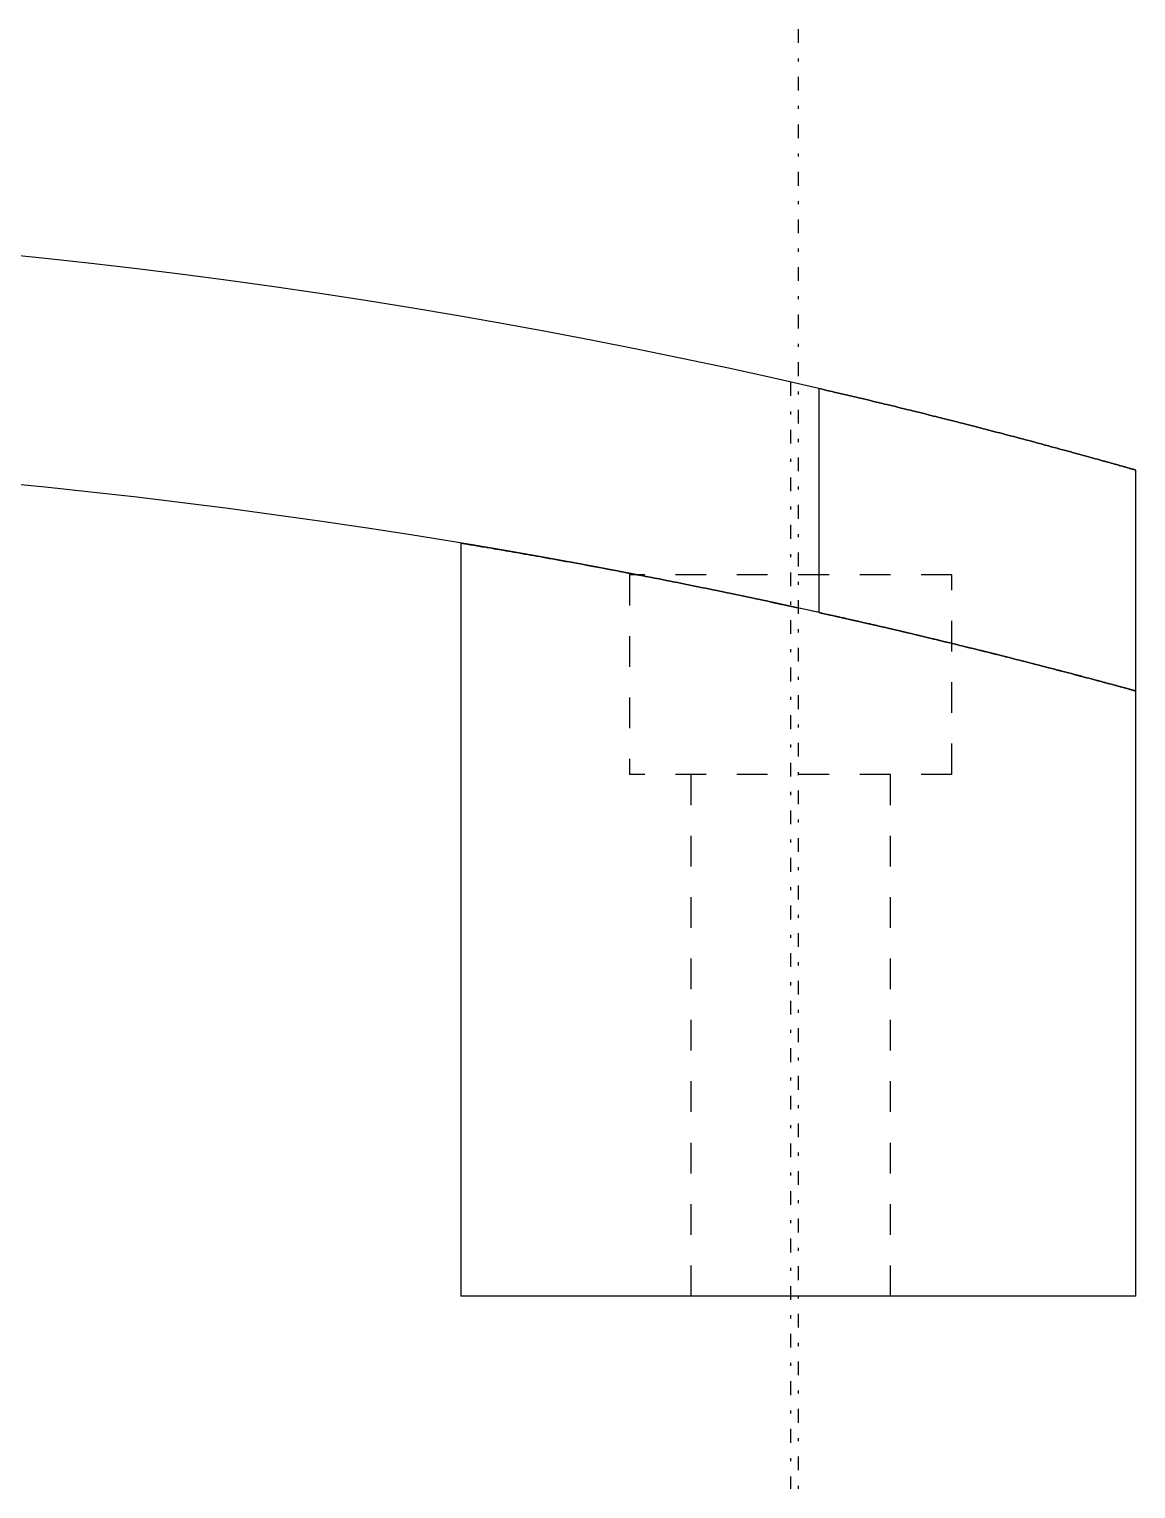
# Model space of a CAD drawing. Header units: millimetres. Extents: x 24815 to 36799, y -9299 to 5469.
# Drawn here: x 28559.57 to 28595.64, y 3378.83 to 3426.38 of the extents above; entities that cross this region are included whole.
import ezdxf

# ---------------------------------------------------------------- set-up
doc = ezdxf.new("R2010")
doc.units = ezdxf.units.MM
doc.linetypes.add('GESTRICHELT', pattern=[2, 1, -1])
doc.linetypes.add('MITTE', pattern=[1.5, 0.45, -0.5, 0.05, -0.5])

msp = doc.modelspace()

# ---------------------------------------------------------------- linework, layer by layer
at = {"color": 3, "linetype": 'MITTE'}
for p, q in [((28584.644, 3426.383), (28584.644, 3378.831)), ((28584.394, 3414.883), (28584.394, 3378.831))]:
    msp.add_line(p, q, dxfattribs=at)
at = {"color": 7, "linetype": 'Continuous'}
for p, q in [((28585.318, 3407.379), (28585.318, 3414.677)), ((28595.644, 3385.107), (28595.644, 3412.019)), ((28573.644, 3409.641), (28573.644, 3385.107)), ((28595.644, 3385.107), (28573.644, 3385.107))]:
    msp.add_line(p, q, dxfattribs=at)
at = {"color": 2, "linetype": 'GESTRICHELT'}
for p, q in [((28579.144, 3408.607), (28579.144, 3402.107)), ((28589.644, 3408.607), (28579.144, 3408.607)), ((28589.644, 3402.107), (28589.644, 3408.607)), ((28589.644, 3402.107), (28579.144, 3402.107)), ((28581.144, 3402.107), (28581.144, 3385.107)), ((28587.644, 3385.107), (28587.644, 3402.107)), ((28587.644, 3385.107), (28581.144, 3385.107))]:
    msp.add_line(p, q, dxfattribs=at)
for points in [[(28585.318, 3414.677), (28585.389, 3414.661), (28585.53, 3414.628), (28585.672, 3414.595), (28585.743, 3414.578), (28585.815, 3414.562), (28585.957, 3414.528), (28586.1, 3414.495), (28586.243, 3414.461), (28586.386, 3414.428), (28586.528, 3414.394), (28586.6, 3414.377), (28586.671, 3414.36), (28586.814, 3414.326), (28586.957, 3414.292), (28587.099, 3414.258), (28587.242, 3414.224), (28587.384, 3414.189), (28587.455, 3414.172), (28587.526, 3414.155), (28587.667, 3414.121), (28587.808, 3414.086), (28587.879, 3414.069), (28587.949, 3414.052), (28588.089, 3414.018), (28588.229, 3413.984), (28588.298, 3413.966), (28588.368, 3413.949), (28588.506, 3413.915), (28588.644, 3413.881), (28588.782, 3413.847), (28588.918, 3413.813), (28589.054, 3413.779), (28589.121, 3413.762), (28589.189, 3413.745), (28589.323, 3413.712), (28589.456, 3413.678), (28589.588, 3413.645), (28589.72, 3413.611), (28589.85, 3413.578), (28589.915, 3413.562), (28589.98, 3413.545), (28590.108, 3413.513), (28590.235, 3413.48), (28590.362, 3413.448), (28590.487, 3413.416), (28590.611, 3413.384), (28590.672, 3413.368), (28590.733, 3413.352), (28590.854, 3413.321), (28590.975, 3413.289), (28591.093, 3413.259), (28591.211, 3413.228), (28591.327, 3413.198), (28591.384, 3413.183), (28591.441, 3413.168), (28591.554, 3413.138), (28591.666, 3413.108), (28591.776, 3413.079), (28591.885, 3413.051), (28591.992, 3413.022), (28592.045, 3413.008), (28592.098, 3412.994), (28592.202, 3412.967), (28592.304, 3412.939), (28592.355, 3412.926), (28592.405, 3412.912), (28592.504, 3412.886), (28592.602, 3412.86), (28592.65, 3412.847), (28592.699, 3412.833), (28592.795, 3412.808), (28592.89, 3412.782), (28592.985, 3412.756), (28593.078, 3412.731), (28593.17, 3412.706), (28593.216, 3412.694), (28593.261, 3412.681), (28593.351, 3412.657), (28593.44, 3412.633), (28593.528, 3412.609), (28593.614, 3412.585), (28593.698, 3412.562), (28593.74, 3412.551), (28593.782, 3412.539), (28593.864, 3412.517), (28593.944, 3412.495), (28594.023, 3412.473), (28594.1, 3412.451), (28594.176, 3412.43), (28594.214, 3412.42), (28594.25, 3412.41), (28594.323, 3412.39), (28594.394, 3412.37), (28594.463, 3412.351), (28594.53, 3412.332), (28594.596, 3412.314), (28594.628, 3412.305), (28594.66, 3412.296), (28594.722, 3412.279), (28594.782, 3412.262), (28594.84, 3412.246), (28594.897, 3412.23), (28594.951, 3412.214), (28594.978, 3412.207), (28595.004, 3412.2), (28595.054, 3412.185), (28595.103, 3412.172), (28595.127, 3412.165), (28595.15, 3412.159), (28595.195, 3412.146), (28595.238, 3412.134), (28595.258, 3412.128), (28595.279, 3412.122), (28595.317, 3412.111), (28595.354, 3412.101), (28595.389, 3412.091), (28595.422, 3412.082), (28595.453, 3412.073), (28595.467, 3412.069), (28595.481, 3412.065), (28595.508, 3412.057), (28595.533, 3412.05), (28595.555, 3412.044), (28595.576, 3412.038), (28595.595, 3412.033), (28595.603, 3412.03), (28595.611, 3412.028), (28595.626, 3412.024), (28595.639, 3412.02), (28595.644, 3412.019)], [(28584.644, 3407.528), (28584.569, 3407.544), (28584.416, 3407.577), (28584.264, 3407.611), (28584.187, 3407.627), (28584.11, 3407.644), (28583.956, 3407.677), (28583.801, 3407.71), (28583.646, 3407.744), (28583.491, 3407.777), (28583.335, 3407.81), (28583.257, 3407.826), (28583.179, 3407.843), (28583.023, 3407.876), (28582.867, 3407.909), (28582.71, 3407.942), (28582.554, 3407.974), (28582.398, 3408.007), (28582.32, 3408.023), (28582.242, 3408.039), (28582.086, 3408.071), (28581.93, 3408.103), (28581.852, 3408.119), (28581.775, 3408.135), (28581.62, 3408.167), (28581.465, 3408.198), (28581.388, 3408.214), (28581.311, 3408.23), (28581.157, 3408.261), (28581.004, 3408.292), (28580.852, 3408.322), (28580.701, 3408.352), (28580.55, 3408.382), (28580.475, 3408.397), (28580.4, 3408.412), (28580.251, 3408.442), (28580.103, 3408.471), (28579.956, 3408.5), (28579.81, 3408.528), (28579.665, 3408.557), (28579.593, 3408.571), (28579.521, 3408.584), (28579.379, 3408.612), (28579.237, 3408.639), (28579.097, 3408.666), (28578.958, 3408.693), (28578.821, 3408.719), (28578.753, 3408.732), (28578.685, 3408.745), (28578.551, 3408.77), (28578.418, 3408.795), (28578.287, 3408.82), (28578.157, 3408.844), (28578.029, 3408.868), (28577.966, 3408.88), (28577.903, 3408.892), (28577.778, 3408.915), (28577.656, 3408.938), (28577.535, 3408.96), (28577.415, 3408.982), (28577.298, 3409.004), (28577.24, 3409.014), (28577.183, 3409.025), (28577.07, 3409.045), (28576.958, 3409.066), (28576.903, 3409.076), (28576.849, 3409.085), (28576.741, 3409.105), (28576.634, 3409.124), (28576.581, 3409.134), (28576.528, 3409.143), (28576.423, 3409.162), (28576.32, 3409.181), (28576.217, 3409.199), (28576.116, 3409.217), (28576.017, 3409.235), (28575.968, 3409.243), (28575.919, 3409.252), (28575.822, 3409.269), (28575.727, 3409.286), (28575.634, 3409.302), (28575.543, 3409.318), (28575.453, 3409.334), (28575.409, 3409.341), (28575.365, 3409.349), (28575.279, 3409.364), (28575.194, 3409.379), (28575.112, 3409.393), (28575.032, 3409.407), (28574.953, 3409.42), (28574.915, 3409.427), (28574.877, 3409.433), (28574.803, 3409.446), (28574.731, 3409.458), (28574.661, 3409.47), (28574.593, 3409.482), (28574.527, 3409.493), (28574.496, 3409.498), (28574.464, 3409.504), (28574.403, 3409.514), (28574.344, 3409.524), (28574.288, 3409.534), (28574.234, 3409.543), (28574.182, 3409.552), (28574.157, 3409.556), (28574.133, 3409.56), (28574.086, 3409.568), (28574.041, 3409.575), (28574.019, 3409.579), (28573.999, 3409.582), (28573.959, 3409.589), (28573.921, 3409.595), (28573.903, 3409.598), (28573.886, 3409.601), (28573.853, 3409.607), (28573.823, 3409.612), (28573.795, 3409.616), (28573.77, 3409.621), (28573.747, 3409.624), (28573.736, 3409.626), (28573.726, 3409.628), (28573.708, 3409.631), (28573.692, 3409.634), (28573.678, 3409.636), (28573.667, 3409.638), (28573.658, 3409.639), (28573.654, 3409.64), (28573.651, 3409.64), (28573.647, 3409.641), (28573.645, 3409.641), (28573.644, 3409.641)], [(28573.644, 3409.641), (28573.645, 3409.641), (28573.647, 3409.641), (28573.651, 3409.64), (28573.654, 3409.64), (28573.658, 3409.639), (28573.667, 3409.638), (28573.678, 3409.636), (28573.692, 3409.634), (28573.708, 3409.631), (28573.726, 3409.628), (28573.736, 3409.626), (28573.747, 3409.624), (28573.77, 3409.621), (28573.795, 3409.616), (28573.823, 3409.612), (28573.853, 3409.607), (28573.886, 3409.601), (28573.903, 3409.598), (28573.921, 3409.595), (28573.959, 3409.589), (28573.999, 3409.582), (28574.02, 3409.579), (28574.041, 3409.575), (28574.086, 3409.568), (28574.133, 3409.56), (28574.157, 3409.556), (28574.182, 3409.551), (28574.234, 3409.543), (28574.288, 3409.534), (28574.345, 3409.524), (28574.404, 3409.514), (28574.465, 3409.504), (28574.496, 3409.498), (28574.528, 3409.493), (28574.594, 3409.482), (28574.661, 3409.47), (28574.731, 3409.458), (28574.803, 3409.446), (28574.878, 3409.433), (28574.916, 3409.427), (28574.954, 3409.42), (28575.032, 3409.407), (28575.113, 3409.393), (28575.195, 3409.378), (28575.279, 3409.364), (28575.366, 3409.349), (28575.409, 3409.341), (28575.454, 3409.334), (28575.544, 3409.318), (28575.635, 3409.302), (28575.728, 3409.285), (28575.823, 3409.269), (28575.92, 3409.252), (28575.968, 3409.243), (28576.018, 3409.234), (28576.117, 3409.217), (28576.218, 3409.199), (28576.32, 3409.181), (28576.424, 3409.162), (28576.528, 3409.143), (28576.581, 3409.134), (28576.634, 3409.124), (28576.741, 3409.105), (28576.849, 3409.085), (28576.903, 3409.076), (28576.958, 3409.066), (28577.07, 3409.045), (28577.183, 3409.025), (28577.241, 3409.014), (28577.299, 3409.004), (28577.416, 3408.982), (28577.535, 3408.96), (28577.656, 3408.938), (28577.779, 3408.915), (28577.904, 3408.892), (28577.967, 3408.88), (28578.03, 3408.868), (28578.158, 3408.844), (28578.288, 3408.82), (28578.419, 3408.795), (28578.552, 3408.77), (28578.687, 3408.745), (28578.754, 3408.732), (28578.822, 3408.719), (28578.96, 3408.693), (28579.099, 3408.666), (28579.239, 3408.639), (28579.38, 3408.612), (28579.523, 3408.584), (28579.594, 3408.57), (28579.666, 3408.556), (28579.811, 3408.528), (28579.957, 3408.499), (28580.104, 3408.471), (28580.252, 3408.441), (28580.401, 3408.412), (28580.476, 3408.397), (28580.551, 3408.382), (28580.702, 3408.352), (28580.853, 3408.322), (28581.005, 3408.291), (28581.158, 3408.261), (28581.312, 3408.23), (28581.389, 3408.214), (28581.466, 3408.198), (28581.62, 3408.167), (28581.775, 3408.135), (28581.853, 3408.119), (28581.931, 3408.103), (28582.086, 3408.071), (28582.242, 3408.039), (28582.32, 3408.023), (28582.398, 3408.007), (28582.555, 3407.974), (28582.711, 3407.942), (28582.867, 3407.909), (28583.023, 3407.876), (28583.18, 3407.843), (28583.258, 3407.826), (28583.335, 3407.81), (28583.491, 3407.777), (28583.647, 3407.744), (28583.802, 3407.71), (28583.956, 3407.677), (28584.11, 3407.644), (28584.187, 3407.627), (28584.264, 3407.611), (28584.416, 3407.577), (28584.569, 3407.544), (28584.644, 3407.528)], [(28595.644, 3404.824), (28595.644, 3404.824), (28595.642, 3404.824), (28595.637, 3404.826), (28595.634, 3404.826), (28595.631, 3404.827), (28595.622, 3404.83), (28595.61, 3404.833), (28595.596, 3404.837), (28595.58, 3404.841), (28595.562, 3404.846), (28595.552, 3404.849), (28595.541, 3404.852), (28595.518, 3404.858), (28595.492, 3404.865), (28595.464, 3404.873), (28595.434, 3404.881), (28595.401, 3404.89), (28595.383, 3404.895), (28595.365, 3404.9), (28595.327, 3404.91), (28595.287, 3404.921), (28595.266, 3404.927), (28595.245, 3404.933), (28595.2, 3404.945), (28595.152, 3404.958), (28595.128, 3404.964), (28595.103, 3404.971), (28595.05, 3404.985), (28594.996, 3405), (28594.939, 3405.015), (28594.88, 3405.031), (28594.819, 3405.048), (28594.787, 3405.056), (28594.755, 3405.065), (28594.689, 3405.082), (28594.621, 3405.101), (28594.551, 3405.119), (28594.479, 3405.139), (28594.404, 3405.159), (28594.366, 3405.169), (28594.328, 3405.179), (28594.249, 3405.2), (28594.169, 3405.222), (28594.086, 3405.243), (28594.002, 3405.266), (28593.916, 3405.289), (28593.872, 3405.3), (28593.827, 3405.312), (28593.738, 3405.336), (28593.646, 3405.36), (28593.553, 3405.384), (28593.458, 3405.409), (28593.361, 3405.434), (28593.313, 3405.447), (28593.264, 3405.46), (28593.164, 3405.486), (28593.063, 3405.512), (28592.961, 3405.539), (28592.858, 3405.566), (28592.754, 3405.593), (28592.701, 3405.606), (28592.648, 3405.62), (28592.542, 3405.647), (28592.434, 3405.675), (28592.38, 3405.689), (28592.325, 3405.703), (28592.213, 3405.732), (28592.1, 3405.761), (28592.043, 3405.775), (28591.985, 3405.79), (28591.868, 3405.82), (28591.749, 3405.85), (28591.628, 3405.881), (28591.506, 3405.912), (28591.381, 3405.943), (28591.319, 3405.959), (28591.255, 3405.975), (28591.128, 3406.007), (28590.998, 3406.039), (28590.868, 3406.072), (28590.735, 3406.105), (28590.601, 3406.138), (28590.533, 3406.155), (28590.465, 3406.172), (28590.329, 3406.205), (28590.19, 3406.24), (28590.051, 3406.274), (28589.91, 3406.308), (28589.767, 3406.343), (28589.696, 3406.361), (28589.624, 3406.378), (28589.479, 3406.413), (28589.334, 3406.448), (28589.187, 3406.484), (28589.04, 3406.519), (28588.891, 3406.555), (28588.816, 3406.573), (28588.741, 3406.591), (28588.591, 3406.627), (28588.44, 3406.662), (28588.288, 3406.698), (28588.135, 3406.735), (28587.982, 3406.771), (28587.905, 3406.789), (28587.828, 3406.807), (28587.674, 3406.843), (28587.519, 3406.879), (28587.441, 3406.897), (28587.364, 3406.915), (28587.208, 3406.951), (28587.052, 3406.987), (28586.974, 3407.005), (28586.896, 3407.023), (28586.74, 3407.059), (28586.583, 3407.095), (28586.427, 3407.13), (28586.27, 3407.166), (28586.114, 3407.201), (28586.036, 3407.219), (28585.958, 3407.236), (28585.802, 3407.271), (28585.646, 3407.306), (28585.49, 3407.341), (28585.335, 3407.375), (28585.181, 3407.41), (28585.104, 3407.427), (28585.027, 3407.444), (28584.873, 3407.478), (28584.72, 3407.511), (28584.644, 3407.528)], [(28585.318, 3407.379), (28585.391, 3407.363), (28585.538, 3407.33), (28585.684, 3407.298), (28585.758, 3407.281), (28585.831, 3407.265), (28585.977, 3407.232), (28586.122, 3407.199), (28586.268, 3407.166), (28586.413, 3407.133), (28586.558, 3407.1), (28586.63, 3407.084), (28586.702, 3407.067), (28586.846, 3407.034), (28586.99, 3407.001), (28587.133, 3406.968), (28587.275, 3406.936), (28587.417, 3406.903), (28587.488, 3406.886), (28587.558, 3406.87), (28587.699, 3406.837), (28587.839, 3406.804), (28587.909, 3406.788), (28587.979, 3406.771), (28588.117, 3406.739), (28588.255, 3406.706), (28588.324, 3406.69), (28588.393, 3406.674), (28588.529, 3406.641), (28588.665, 3406.609), (28588.799, 3406.577), (28588.933, 3406.545), (28589.066, 3406.513), (28589.132, 3406.497), (28589.198, 3406.481), (28589.329, 3406.449), (28589.459, 3406.418), (28589.588, 3406.387), (28589.716, 3406.356), (28589.843, 3406.325), (28589.906, 3406.309), (28589.969, 3406.294), (28590.094, 3406.263), (28590.217, 3406.233), (28590.34, 3406.203), (28590.461, 3406.173), (28590.581, 3406.143), (28590.641, 3406.128), (28590.7, 3406.113), (28590.819, 3406.084), (28590.937, 3406.054), (28591.054, 3406.025), (28591.171, 3405.996), (28591.286, 3405.967), (28591.344, 3405.953), (28591.401, 3405.938), (28591.514, 3405.909), (28591.627, 3405.881), (28591.739, 3405.853), (28591.85, 3405.825), (28591.959, 3405.797), (28592.014, 3405.783), (28592.068, 3405.769), (28592.175, 3405.741), (28592.282, 3405.714), (28592.334, 3405.701), (28592.387, 3405.687), (28592.49, 3405.661), (28592.593, 3405.634), (28592.644, 3405.621), (28592.694, 3405.608), (28592.794, 3405.582), (28592.893, 3405.557), (28592.99, 3405.531), (28593.086, 3405.506), (28593.18, 3405.482), (28593.227, 3405.47), (28593.273, 3405.458), (28593.365, 3405.434), (28593.455, 3405.41), (28593.543, 3405.387), (28593.63, 3405.364), (28593.715, 3405.342), (28593.757, 3405.331), (28593.799, 3405.32), (28593.881, 3405.298), (28593.961, 3405.277), (28594.04, 3405.256), (28594.117, 3405.235), (28594.192, 3405.215), (28594.229, 3405.205), (28594.266, 3405.196), (28594.338, 3405.176), (28594.408, 3405.158), (28594.476, 3405.139), (28594.543, 3405.122), (28594.608, 3405.104), (28594.64, 3405.096), (28594.671, 3405.087), (28594.732, 3405.071), (28594.791, 3405.055), (28594.849, 3405.04), (28594.905, 3405.025), (28594.958, 3405.01), (28594.984, 3405.003), (28595.01, 3404.996), (28595.06, 3404.983), (28595.108, 3404.97), (28595.131, 3404.963), (28595.154, 3404.957), (28595.198, 3404.945), (28595.241, 3404.934), (28595.261, 3404.928), (28595.281, 3404.923), (28595.319, 3404.912), (28595.356, 3404.902), (28595.39, 3404.893), (28595.423, 3404.884), (28595.453, 3404.876), (28595.468, 3404.872), (28595.482, 3404.868), (28595.508, 3404.861), (28595.533, 3404.854), (28595.555, 3404.848), (28595.576, 3404.842), (28595.595, 3404.837), (28595.603, 3404.835), (28595.611, 3404.833), (28595.626, 3404.829), (28595.639, 3404.825), (28595.644, 3404.824)]]:
    msp.add_lwpolyline(points, dxfattribs=at)
at = {"color": 7, "linetype": 'Continuous'}
for points in [[(28595.644, 3412.019), (28595.639, 3412.02), (28595.626, 3412.024), (28595.611, 3412.028), (28595.603, 3412.03), (28595.595, 3412.033), (28595.576, 3412.038), (28595.555, 3412.044), (28595.533, 3412.05), (28595.508, 3412.057), (28595.481, 3412.065), (28595.467, 3412.069), (28595.453, 3412.073), (28595.422, 3412.082), (28595.389, 3412.091), (28595.354, 3412.101), (28595.317, 3412.111), (28595.279, 3412.122), (28595.258, 3412.128), (28595.238, 3412.134), (28595.195, 3412.146), (28595.15, 3412.159), (28595.127, 3412.165), (28595.103, 3412.172), (28595.054, 3412.185), (28595.004, 3412.2), (28594.978, 3412.207), (28594.951, 3412.214), (28594.897, 3412.23), (28594.84, 3412.246), (28594.782, 3412.262), (28594.722, 3412.279), (28594.66, 3412.296), (28594.628, 3412.305), (28594.596, 3412.314), (28594.53, 3412.332), (28594.463, 3412.351), (28594.394, 3412.37), (28594.323, 3412.39), (28594.25, 3412.41), (28594.214, 3412.42), (28594.176, 3412.43), (28594.1, 3412.451), (28594.023, 3412.473), (28593.944, 3412.495), (28593.864, 3412.517), (28593.782, 3412.539), (28593.74, 3412.551), (28593.698, 3412.562), (28593.614, 3412.585), (28593.528, 3412.609), (28593.44, 3412.633), (28593.351, 3412.657), (28593.261, 3412.681), (28593.216, 3412.694), (28593.17, 3412.706), (28593.078, 3412.731), (28592.985, 3412.756), (28592.89, 3412.782), (28592.795, 3412.808), (28592.699, 3412.833), (28592.65, 3412.847), (28592.602, 3412.86), (28592.504, 3412.886), (28592.405, 3412.912), (28592.355, 3412.926), (28592.304, 3412.939), (28592.202, 3412.967), (28592.098, 3412.994), (28592.045, 3413.008), (28591.992, 3413.022), (28591.885, 3413.051), (28591.776, 3413.079), (28591.666, 3413.108), (28591.554, 3413.138), (28591.441, 3413.168), (28591.384, 3413.183), (28591.327, 3413.198), (28591.211, 3413.228), (28591.093, 3413.259), (28590.975, 3413.289), (28590.854, 3413.321), (28590.733, 3413.352), (28590.672, 3413.368), (28590.611, 3413.384), (28590.487, 3413.416), (28590.362, 3413.448), (28590.235, 3413.48), (28590.108, 3413.513), (28589.98, 3413.545), (28589.915, 3413.562), (28589.85, 3413.578), (28589.72, 3413.611), (28589.588, 3413.645), (28589.456, 3413.678), (28589.323, 3413.712), (28589.189, 3413.745), (28589.121, 3413.762), (28589.054, 3413.779), (28588.918, 3413.813), (28588.782, 3413.847), (28588.644, 3413.881), (28588.506, 3413.915), (28588.368, 3413.949), (28588.298, 3413.966), (28588.229, 3413.984), (28588.089, 3414.018), (28587.949, 3414.052), (28587.879, 3414.069), (28587.808, 3414.086), (28587.667, 3414.121), (28587.526, 3414.155), (28587.455, 3414.172), (28587.384, 3414.189), (28587.242, 3414.224), (28587.099, 3414.258), (28586.957, 3414.292), (28586.814, 3414.326), (28586.671, 3414.36), (28586.6, 3414.377), (28586.528, 3414.394), (28586.386, 3414.428), (28586.243, 3414.461), (28586.1, 3414.495), (28585.957, 3414.528), (28585.815, 3414.562), (28585.743, 3414.578), (28585.672, 3414.595), (28585.53, 3414.628), (28585.389, 3414.661), (28585.318, 3414.677)], [(28595.644, 3404.824), (28595.639, 3404.825), (28595.626, 3404.829), (28595.611, 3404.833), (28595.603, 3404.835), (28595.595, 3404.837), (28595.576, 3404.842), (28595.555, 3404.848), (28595.533, 3404.854), (28595.508, 3404.861), (28595.482, 3404.868), (28595.468, 3404.872), (28595.453, 3404.876), (28595.423, 3404.884), (28595.39, 3404.893), (28595.356, 3404.902), (28595.319, 3404.912), (28595.281, 3404.923), (28595.261, 3404.928), (28595.241, 3404.934), (28595.198, 3404.945), (28595.154, 3404.957), (28595.131, 3404.963), (28595.108, 3404.97), (28595.06, 3404.983), (28595.01, 3404.996), (28594.984, 3405.003), (28594.958, 3405.01), (28594.905, 3405.025), (28594.849, 3405.04), (28594.791, 3405.055), (28594.732, 3405.071), (28594.671, 3405.087), (28594.64, 3405.096), (28594.608, 3405.104), (28594.543, 3405.122), (28594.476, 3405.139), (28594.408, 3405.158), (28594.338, 3405.176), (28594.266, 3405.196), (28594.229, 3405.205), (28594.192, 3405.215), (28594.117, 3405.235), (28594.04, 3405.256), (28593.961, 3405.277), (28593.881, 3405.298), (28593.799, 3405.32), (28593.757, 3405.331), (28593.715, 3405.342), (28593.63, 3405.364), (28593.543, 3405.387), (28593.455, 3405.41), (28593.365, 3405.434), (28593.273, 3405.458), (28593.227, 3405.47), (28593.18, 3405.482), (28593.086, 3405.506), (28592.99, 3405.531), (28592.893, 3405.557), (28592.794, 3405.582), (28592.694, 3405.608), (28592.644, 3405.621), (28592.593, 3405.634), (28592.49, 3405.661), (28592.387, 3405.687), (28592.334, 3405.701), (28592.282, 3405.714), (28592.175, 3405.741), (28592.068, 3405.769), (28592.014, 3405.783), (28591.959, 3405.797), (28591.85, 3405.825), (28591.739, 3405.853), (28591.627, 3405.881), (28591.514, 3405.909), (28591.401, 3405.938), (28591.344, 3405.953), (28591.286, 3405.967), (28591.171, 3405.996), (28591.054, 3406.025), (28590.937, 3406.054), (28590.819, 3406.084), (28590.7, 3406.113), (28590.641, 3406.128), (28590.581, 3406.143), (28590.461, 3406.173), (28590.34, 3406.203), (28590.217, 3406.233), (28590.094, 3406.263), (28589.969, 3406.294), (28589.906, 3406.309), (28589.843, 3406.325), (28589.716, 3406.356), (28589.588, 3406.387), (28589.459, 3406.418), (28589.329, 3406.449), (28589.198, 3406.481), (28589.132, 3406.497), (28589.066, 3406.513), (28588.933, 3406.545), (28588.799, 3406.577), (28588.665, 3406.609), (28588.529, 3406.641), (28588.393, 3406.674), (28588.324, 3406.69), (28588.255, 3406.706), (28588.117, 3406.739), (28587.979, 3406.771), (28587.909, 3406.788), (28587.839, 3406.804), (28587.699, 3406.837), (28587.558, 3406.87), (28587.488, 3406.886), (28587.417, 3406.903), (28587.275, 3406.936), (28587.133, 3406.968), (28586.99, 3407.001), (28586.846, 3407.034), (28586.702, 3407.067), (28586.63, 3407.084), (28586.558, 3407.1), (28586.413, 3407.133), (28586.268, 3407.166), (28586.122, 3407.199), (28585.977, 3407.232), (28585.831, 3407.265), (28585.758, 3407.281), (28585.684, 3407.298), (28585.538, 3407.33), (28585.391, 3407.363), (28585.318, 3407.379)]]:
    msp.add_lwpolyline(points, dxfattribs=at)
for centre, radius, start, end in [((28537.644, 3208.107), 212, 77.00444, 102.99556), ((28537.644, 3192.607), 220, 77.48482, 102.51518)]:
    msp.add_arc(centre, radius, start, end, dxfattribs=at)

doc.saveas('drawing.dxf')
